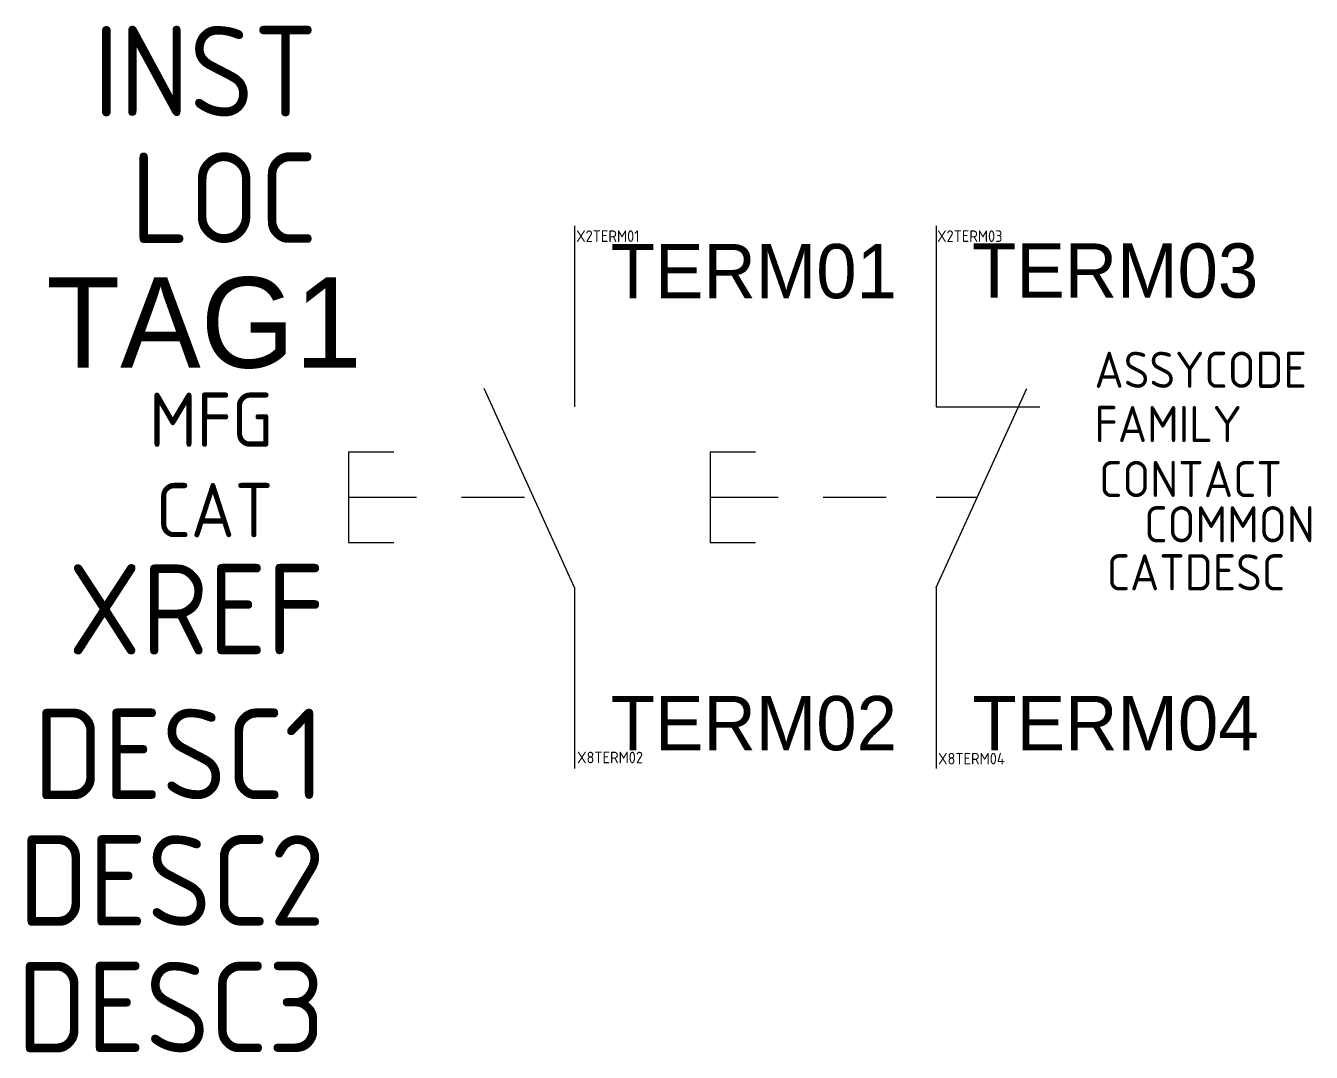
# Model space of a CAD drawing. Extents: x -25.2 to 10.4, y -15.4 to 13.
import ezdxf
from ezdxf.enums import TextEntityAlignment as Align

# ---------------------------------------------------------------- set-up
doc = ezdxf.new("R2010")
doc.units = 0
doc.header["$MEASUREMENT"] = 0
doc.styles.add('WD_IEC', font='isocp2.shx', dxfattribs={"width": 0.9, "height": 4})

msp = doc.modelspace()

# ---------------------------------------------------------------- linework, layer by layer
for p, q in [((-10, 7.5), (-10, 2.5)), ((0, 7.5), (0, 2.5)), ((-10, -2.5), (-12.5, 3)), ((0, -2.5), (2.5, 3)), ((0, 2.5), (2.868, 2.5)), ((-16.25, 1.25), (-16.25, -1.25)), ((-16.25, 1.25), (-15, 1.25)), ((-6.25, 1.25), (-6.25, -1.25)), ((-6.25, 1.25), (-5, 1.25)), ((-6.25, 0), (-4.375, 0)), ((-3.125, 0), (-1.389, 0)), ((0, 0), (1.111, 0)), ((-16.25, 0), (-14.375, 0)), ((-13.125, 0), (-11.389, 0)), ((-16.25, -1.25), (-15, -1.25)), ((-6.25, -1.25), (-5, -1.25)), ((-10, -2.5), (-10, -7.5)), ((0, -2.5), (0, -7.5))]:
    msp.add_line(p, q)

# ---------------------------------------------------------------- texts
at = {"style": 'WD_IEC', "flags": 1}
for tag, text, height, p in [('INST', '', 2.5, (-17.11, 10.528)), ('LOC', '', 2.5, (-17.11, 7.028)), ('MFG', 'ACKO', 1.5, (-18.336, 1.391)), ('CAT', 'XB2-BL8', 1.5, (-18.336, -1.109)), ('DESC1', '', 2.5, (-16.903, -8.351)), ('DESC2', '', 2.5, (-16.903, -11.851)), ('DESC3', '', 2.5, (-16.903, -15.351))]:
    msp.add_attdef(tag, text=text, height=height, dxfattribs=at).set_placement(p, align=Align.RIGHT)
for tag, p, s, height in [('X2TERM01', (-9.954, 7.057), '', 0.32), ('X2TERM03', (0.025, 7.057), '', 0.32), ('ASSYCODE', (4.375, 3.022), '', 1), ('FAMILY', (4.375, 1.522), 'PB_ACKO', 1), ('CONTACT', (4.5, 0), 'NO', 1), ('COMMON', (5.75, -1.25), '02', 1), ('CATDESC', (4.712, -2.579), '', 1), ('X8TERM02', (-9.929, -7.359), '', 0.32), ('X8TERM04', (0.052, -7.392), '', 0.32)]:
    msp.add_attdef(tag, p, s, height=height, dxfattribs=at)
for tag, p, s in [('TERM01', (-9, 5.5), '13'), ('TERM03', (0.989, 5.516), '11'), ('TERM02', (-9, -7), '14'), ('TERM04', (0.999, -6.999), '12')]:
    msp.add_attdef(tag, p, s, height=1.5)
msp.add_attdef('TAG1', text='S', height=2.5).set_placement((-15.876, 3.579), align=Align.RIGHT)
at = {"lineweight": 15, "style": 'WD_IEC', "flags": 1}
msp.add_attdef('XREF', text='', height=2.5, dxfattribs=at).set_placement((-16.903, -4.351), align=Align.RIGHT)

doc.saveas('drawing.dxf')
